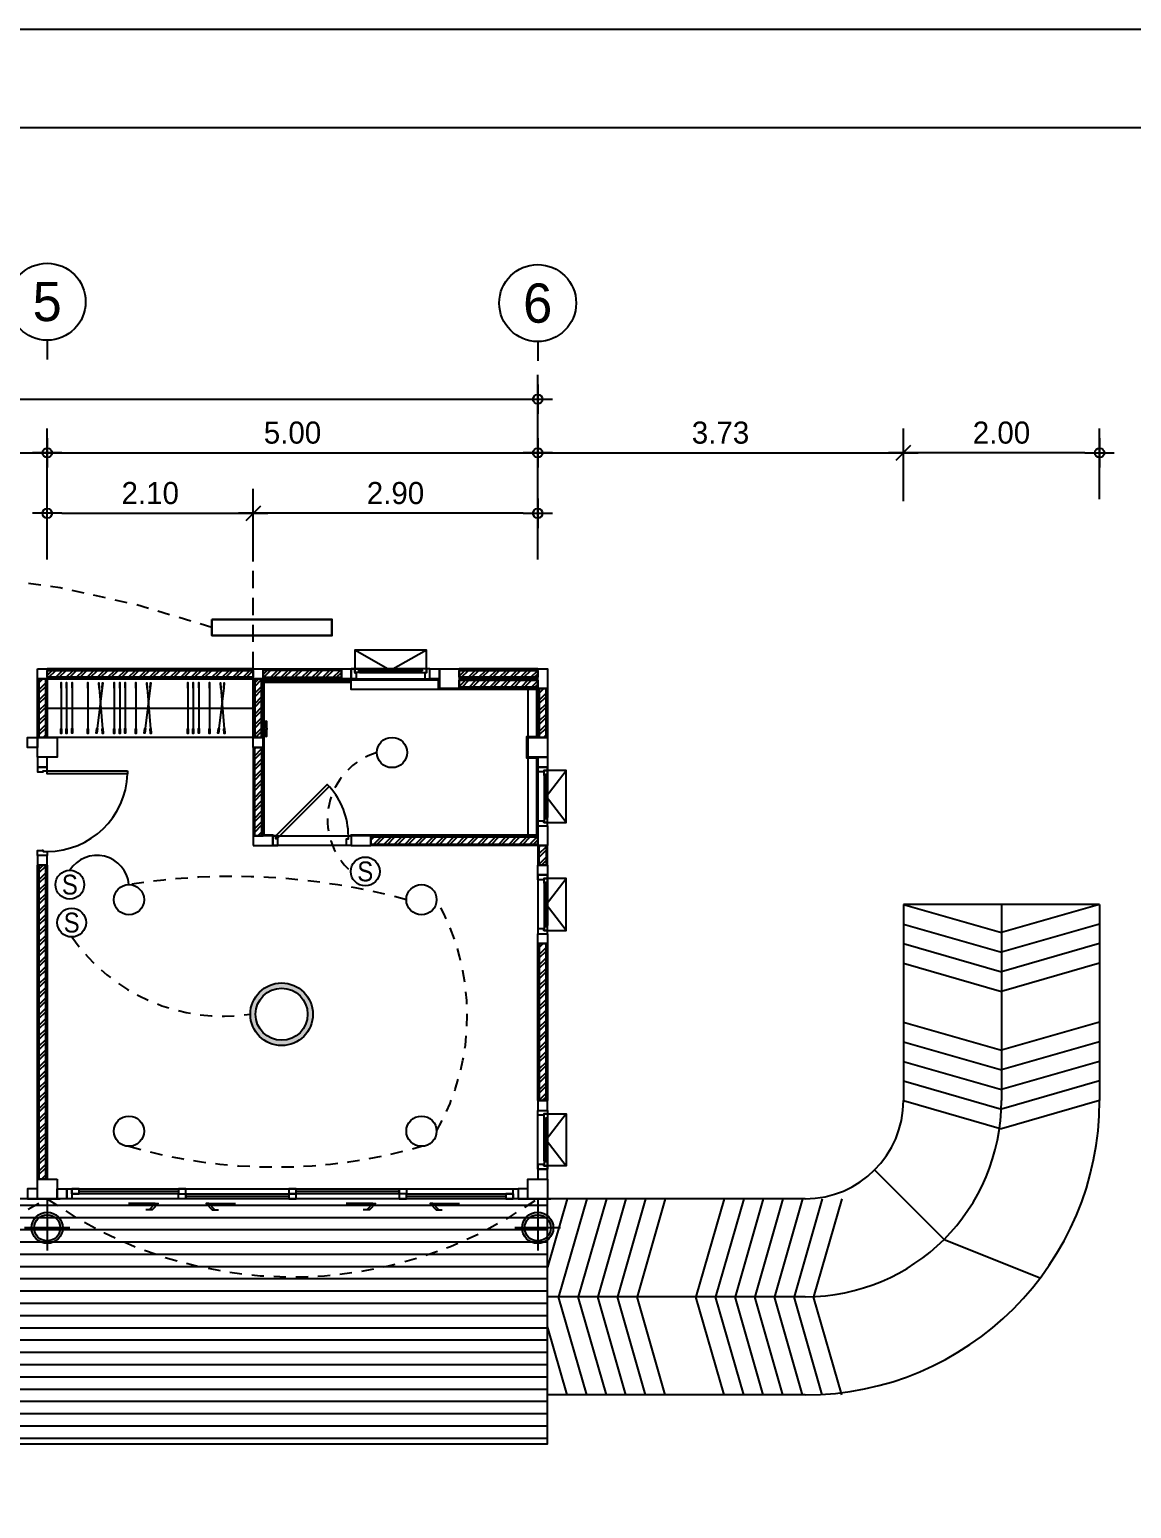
# Model space of a CAD drawing. Header units: inches. Extents: x -1366 to 1207, y -585 to 2554.
# Drawn here: x 682.05 to 693.28, y 2027.76 to 2042.84 of the extents above; entities that cross this region are included whole.
import ezdxf
from ezdxf.enums import TextEntityAlignment as Align

# ---------------------------------------------------------------- set-up
doc = ezdxf.new("R2010")
doc.units = ezdxf.units.IN
doc.header["$MEASUREMENT"] = 0
doc.header["$PDSIZE"] = 0.05
doc.linetypes.add('01-TOI$0$HIDDEN2', pattern=[0.1875, 0.125, -0.0625])
doc.linetypes.add('HIDDEN', pattern=[0.375, 0.25, -0.125])
doc.layers.get('0').update_dxf_attribs({"linetype": 'CONTINUOUS'})
doc.layers.get('DEFPOINTS').update_dxf_attribs({"linetype": 'CONTINUOUS'})
doc.layers.add('A-WALL', color=2, linetype='CONTINUOUS', lineweight=13)
doc.layers.add('Bodr A3', color=13, linetype='CONTINUOUS', plot=False)
for name, color, linetype in [('COLM', 3, 'CONTINUOUS'), ('Counter', 6, 'CONTINUOUS'), ('DIM', 7, 'CONTINUOUS'), ('DIMS-BUBL', 5, 'CONTINUOUS'), ('DOOR', 7, 'CONTINUOUS'), ('DOOR_SWNG', 1, 'CONTINUOUS'), ('Floor-2', 9, 'CONTINUOUS'), ('Floor-Hatch', 251, 'CONTINUOUS'), ('Floor-Wood', 37, 'CONTINUOUS'), ('GRID', 5, 'HIDDEN'), ('GRID-BUBL', 5, 'CONTINUOUS'), ('GRID-TEXT', 3, 'CONTINUOUS'), ('HEAD', 7, 'CONTINUOUS'), ('ID-LOOSE', 42, 'CONTINUOUS'), ('LAMP', 2, 'CONTINUOUS'), ('Ramp-2', 251, 'CONTINUOUS'), ('SANITARY', 9, 'CONTINUOUS'), ('Stair-1', 6, 'CONTINUOUS'), ('TEXT', 4, 'CONTINUOUS'), ('WALL', 7, 'CONTINUOUS'), ('Wall-Tile', 4, 'CONTINUOUS'), ('WALL_HATC', 251, 'CONTINUOUS'), ('WC-DET', 8, 'CONTINUOUS'), ('WC-OUT', 9, 'CONTINUOUS'), ('wind', 7, 'CONTINUOUS')]:
    doc.layers.add(name, color=color, linetype=linetype)
doc.styles.add('cordia', font='CordiaUPC.ttf')
doc.styles.get("Standard").update_dxf_attribs({"font": 'CordiaUPC.ttf'})
doc.styles.add('style10', font='THSarabun.ttf')
doc.styles.add('style5', font='THSarabun.ttf')
doc.dimstyles.new('C-C100', dxfattribs={"dimtxt": 0.225, "dimasz": 0.15, "dimexe": 0.25, "dimexo": 0, "dimgap": 0.09, "dimtad": 1, "dimtih": 1, "dimtoh": 1, "dimzin": 0, "dimdsep": 46, "dimtxsty": 'style10', "dimblk1": 'B-2', "dimblk2": 'B-2', "dimsah": 1, "dimcen": 0.09, "dimdle": 0.18, "dimclrd": 1, "dimclre": 7, "dimclrt": 4, "dimadec": 0, "dimazin": 0, "dimtfac": 1, "dimtix": 1, "dimtmove": 2, "dimatfit": 3, "dimldrblk": 'B-2', "dimfxl": 1, "dimtolj": 1, "dimtzin": 0, "dimarcsym": 0})
doc.dimstyles.new('C-CC100', dxfattribs={"dimtxt": 0.225, "dimasz": 0.15, "dimexe": 0.25, "dimexo": 0, "dimgap": 0.09, "dimtad": 1, "dimtih": 1, "dimtoh": 1, "dimzin": 0, "dimdsep": 46, "dimtxsty": 'style10', "dimblk1": 'B-2', "dimblk2": 'B-2', "dimsah": 1, "dimcen": 0.09, "dimdle": 0.18, "dimclrd": 1, "dimclre": 7, "dimclrt": 2, "dimadec": 0, "dimazin": 0, "dimtfac": 1, "dimtix": 1, "dimtmove": 2, "dimatfit": 3, "dimldrblk": 'B-2', "dimfxl": 1, "dimtolj": 1, "dimtzin": 0, "dimarcsym": 0})
doc.dimstyles.new('C-L100', dxfattribs={"dimtxt": 0.225, "dimasz": 0.15, "dimexe": 0.25, "dimexo": 0, "dimgap": 0.09, "dimtad": 1, "dimtih": 1, "dimtoh": 1, "dimzin": 0, "dimdsep": 46, "dimtxsty": 'style10', "dimblk1": 'B-2', "dimblk2": 'B-3', "dimsah": 1, "dimcen": 0.09, "dimdle": 0.18, "dimclrd": 1, "dimclre": 7, "dimclrt": 4, "dimadec": 0, "dimazin": 0, "dimtfac": 1, "dimtix": 1, "dimtmove": 2, "dimatfit": 3, "dimldrblk": 'B-2', "dimfxl": 1, "dimtolj": 1, "dimtzin": 0, "dimarcsym": 0})
pattern_1 = [(224.99694, (654.261776, 2045.19834), (0.05303018, -0.05303584), []), (224.99694, (654.22642, 2045.198344), (0.05303018, -0.05303584), [])]

# ---------------------------------------------------------------- blocks, each defined once
blk = doc.blocks.new('B-2')
at = {"layer": 'DIM'}
blk.add_line((-1, 0), (1, 0), dxfattribs=at)
at = {"layer": 'DIM', "color": 2}
blk.add_line((0, 1), (0, -1), dxfattribs=at)
blk.add_circle((0, 0), 0.325, dxfattribs=at)
blk = doc.blocks.new('*D592')
at = {"layer": 'DEFPOINTS', "color": 0, "transparency": 16777216}
for p in [(687.229, 2039.068), (668.229, 2038.486), (687.229, 2038.486)]:
    blk.add_point(p, dxfattribs=at)
at = {"layer": 'DIM', "color": 7, "lineweight": -2, "transparency": 16777216}
for p, q in [((668.229, 2038.486), (668.229, 2039.318)), ((687.229, 2038.486), (687.229, 2039.318))]:
    blk.add_line(p, q, dxfattribs=at)
at = {"layer": 'DIM', "color": 1, "lineweight": -2, "transparency": 16777216}
blk.add_line((668.379, 2039.068), (687.079, 2039.068), dxfattribs=at)
at = {"layer": 'DIM', "color": 1, "lineweight": -2, "transparency": 16777216, "xscale": 0.15, "yscale": 0.15, "zscale": 0.15, "rotation": 180}
blk.add_blockref('B-2', (668.229, 2039.068), dxfattribs=at)
at = {"layer": 'DIM', "color": 1, "lineweight": -2, "transparency": 16777216, "xscale": 0.15, "yscale": 0.15, "zscale": 0.15}
blk.add_blockref('B-2', (687.229, 2039.068), dxfattribs=at)
at = {"layer": 'DIM', "color": 2, "transparency": 16777216, "insert": (677.729, 2039.273), "char_height": 0.225, "attachment_point": 5, "style": 'style10'}
blk.add_mtext('\\A1;19.00', dxfattribs=at)
blk = doc.blocks.new('S-BBUP')
at = {"layer": 'GRID-BUBL'}
blk.add_line((0, 0.25), (0, 0), dxfattribs=at)
blk.add_circle((0, 0.75), 0.5, dxfattribs=at)
at = {"layer": 'GRID-TEXT'}
blk.add_attdef('X', text='', height=0.5, dxfattribs=at).set_placement((0, 0.75), align=Align.MIDDLE)
blk = doc.blocks.new('*D597')
at = {"layer": 'DEFPOINTS', "color": 0, "transparency": 16777216}
for p in [(687.229, 2038.521), (682.229, 2038.028), (687.229, 2038.028)]:
    blk.add_point(p, dxfattribs=at)
at = {"layer": 'DIM', "color": 7, "lineweight": -2, "transparency": 16777216}
for p, q in [((682.229, 2038.028), (682.229, 2038.771)), ((687.229, 2038.028), (687.229, 2038.771))]:
    blk.add_line(p, q, dxfattribs=at)
at = {"layer": 'DIM', "color": 1, "lineweight": -2, "transparency": 16777216}
blk.add_line((682.379, 2038.521), (687.079, 2038.521), dxfattribs=at)
at = {"layer": 'DIM', "color": 1, "lineweight": -2, "transparency": 16777216, "xscale": 0.15, "yscale": 0.15, "zscale": 0.15, "rotation": 180}
blk.add_blockref('B-2', (682.229, 2038.521), dxfattribs=at)
at = {"layer": 'DIM', "color": 1, "lineweight": -2, "transparency": 16777216, "xscale": 0.15, "yscale": 0.15, "zscale": 0.15}
blk.add_blockref('B-2', (687.229, 2038.521), dxfattribs=at)
at = {"layer": 'DIM', "color": 4, "transparency": 16777216, "insert": (684.729, 2038.726), "char_height": 0.225, "attachment_point": 5, "style": 'style10'}
blk.add_mtext('\\A1;5.00', dxfattribs=at)
blk = doc.blocks.new('B-3')
at = {"layer": 'DIM'}
blk.add_line((-1, 0), (1, 0), dxfattribs=at)
at = {"layer": 'DIM', "color": 7}
blk.add_line((-0.49, -0.49), (0.49, 0.49), dxfattribs=at)
blk = doc.blocks.new('*D600')
at = {"layer": 'DEFPOINTS', "color": 0, "transparency": 16777216}
for p in [(684.329, 2037.905), (682.229, 2037.433), (684.329, 2037.412)]:
    blk.add_point(p, dxfattribs=at)
at = {"layer": 'DIM', "color": 7, "lineweight": -2, "transparency": 16777216}
for p, q in [((682.229, 2037.433), (682.229, 2038.155)), ((684.329, 2037.412), (684.329, 2038.155))]:
    blk.add_line(p, q, dxfattribs=at)
at = {"layer": 'DIM', "color": 1, "lineweight": -2, "transparency": 16777216}
blk.add_line((682.379, 2037.905), (684.179, 2037.905), dxfattribs=at)
at = {"layer": 'DIM', "color": 1, "lineweight": -2, "transparency": 16777216, "xscale": 0.15, "yscale": 0.15, "zscale": 0.15, "rotation": 180}
blk.add_blockref('B-2', (682.229, 2037.905), dxfattribs=at)
at = {"layer": 'DIM', "color": 1, "lineweight": -2, "transparency": 16777216, "xscale": 0.15, "yscale": 0.15, "zscale": 0.15}
blk.add_blockref('B-3', (684.329, 2037.905), dxfattribs=at)
at = {"layer": 'DIM', "color": 4, "transparency": 16777216, "insert": (683.279, 2038.11), "char_height": 0.225, "attachment_point": 5, "style": 'style10'}
blk.add_mtext('\\A1;2.10', dxfattribs=at)
blk = doc.blocks.new('*D601')
at = {"layer": 'DEFPOINTS', "color": 0, "transparency": 16777216}
for p in [(684.329, 2037.905), (684.329, 2037.412), (687.229, 2037.433)]:
    blk.add_point(p, dxfattribs=at)
at = {"layer": 'DIM', "color": 7, "lineweight": -2, "transparency": 16777216}
for p, q in [((684.329, 2037.412), (684.329, 2038.155)), ((687.229, 2037.433), (687.229, 2038.155))]:
    blk.add_line(p, q, dxfattribs=at)
at = {"layer": 'DIM', "color": 1, "lineweight": -2, "transparency": 16777216}
blk.add_line((687.079, 2037.905), (684.479, 2037.905), dxfattribs=at)
at = {"layer": 'DIM', "color": 1, "lineweight": -2, "transparency": 16777216, "xscale": 0.15, "yscale": 0.15, "zscale": 0.15, "rotation": 180}
blk.add_blockref('B-3', (684.329, 2037.905), dxfattribs=at)
at = {"layer": 'DIM', "color": 1, "lineweight": -2, "transparency": 16777216, "xscale": 0.15, "yscale": 0.15, "zscale": 0.15}
blk.add_blockref('B-2', (687.229, 2037.905), dxfattribs=at)
at = {"layer": 'DIM', "color": 4, "transparency": 16777216, "insert": (685.779, 2038.11), "char_height": 0.225, "attachment_point": 5, "style": 'style10'}
blk.add_mtext('\\A1;2.90', dxfattribs=at)
blk = doc.blocks.new('*D605')
at = {"layer": 'DEFPOINTS', "color": 0, "transparency": 16777216}
for p in [(682.229, 2038.521), (677.229, 2038.048), (682.229, 2038.028)]:
    blk.add_point(p, dxfattribs=at)
at = {"layer": 'DIM', "color": 7, "lineweight": -2, "transparency": 16777216}
for p, q in [((677.229, 2038.048), (677.229, 2038.771)), ((682.229, 2038.028), (682.229, 2038.771))]:
    blk.add_line(p, q, dxfattribs=at)
at = {"layer": 'DIM', "color": 1, "lineweight": -2, "transparency": 16777216}
blk.add_line((677.379, 2038.521), (682.079, 2038.521), dxfattribs=at)
at = {"layer": 'DIM', "color": 1, "lineweight": -2, "transparency": 16777216, "xscale": 0.15, "yscale": 0.15, "zscale": 0.15, "rotation": 180}
blk.add_blockref('B-2', (677.229, 2038.521), dxfattribs=at)
at = {"layer": 'DIM', "color": 1, "lineweight": -2, "transparency": 16777216, "xscale": 0.15, "yscale": 0.15, "zscale": 0.15}
blk.add_blockref('B-2', (682.229, 2038.521), dxfattribs=at)
at = {"layer": 'DIM', "color": 4, "transparency": 16777216, "insert": (679.729, 2038.726), "char_height": 0.225, "attachment_point": 5, "style": 'style10'}
blk.add_mtext('\\A1;5.00', dxfattribs=at)
blk = doc.blocks.new('*D619')
at = {"layer": 'DEFPOINTS', "color": 0, "transparency": 16777216}
for p in [(690.956, 2038.521), (687.229, 2038.048), (690.956, 2038.028)]:
    blk.add_point(p, dxfattribs=at)
at = {"layer": 'DIM', "color": 7, "lineweight": -2, "transparency": 16777216}
for p, q in [((687.229, 2038.048), (687.229, 2038.771)), ((690.956, 2038.028), (690.956, 2038.771))]:
    blk.add_line(p, q, dxfattribs=at)
at = {"layer": 'DIM', "color": 1, "lineweight": -2, "transparency": 16777216}
blk.add_line((687.379, 2038.521), (690.806, 2038.521), dxfattribs=at)
at = {"layer": 'DIM', "color": 1, "lineweight": -2, "transparency": 16777216, "xscale": 0.15, "yscale": 0.15, "zscale": 0.15, "rotation": 180}
blk.add_blockref('B-2', (687.229, 2038.521), dxfattribs=at)
at = {"layer": 'DIM', "color": 1, "lineweight": -2, "transparency": 16777216, "xscale": 0.15, "yscale": 0.15, "zscale": 0.15}
blk.add_blockref('B-3', (690.956, 2038.521), dxfattribs=at)
at = {"layer": 'DIM', "color": 4, "transparency": 16777216, "insert": (689.092, 2038.726), "char_height": 0.225, "attachment_point": 5, "style": 'style10'}
blk.add_mtext('\\A1;3.73', dxfattribs=at)
blk = doc.blocks.new('*D620')
at = {"layer": 'DEFPOINTS', "color": 0, "transparency": 16777216}
for p in [(690.956, 2038.521), (690.956, 2038.028), (692.956, 2038.048)]:
    blk.add_point(p, dxfattribs=at)
at = {"layer": 'DIM', "color": 7, "lineweight": -2, "transparency": 16777216}
for p, q in [((690.956, 2038.028), (690.956, 2038.771)), ((692.956, 2038.048), (692.956, 2038.771))]:
    blk.add_line(p, q, dxfattribs=at)
at = {"layer": 'DIM', "color": 1, "lineweight": -2, "transparency": 16777216}
blk.add_line((692.806, 2038.521), (691.106, 2038.521), dxfattribs=at)
at = {"layer": 'DIM', "color": 1, "lineweight": -2, "transparency": 16777216, "xscale": 0.15, "yscale": 0.15, "zscale": 0.15, "rotation": 180}
blk.add_blockref('B-3', (690.956, 2038.521), dxfattribs=at)
at = {"layer": 'DIM', "color": 1, "lineweight": -2, "transparency": 16777216, "xscale": 0.15, "yscale": 0.15, "zscale": 0.15}
blk.add_blockref('B-2', (692.956, 2038.521), dxfattribs=at)
at = {"layer": 'DIM', "color": 4, "transparency": 16777216, "insert": (691.956, 2038.726), "char_height": 0.225, "attachment_point": 5, "style": 'style10'}
blk.add_mtext('\\A1;2.00', dxfattribs=at)
blk = doc.blocks.new('A$C117C6F3A')
at = {"layer": 'SANITARY'}
for points in [[(0.004, 0.036, 1), (0.004, 0.027), (0.069, 0.027, 1)], [(0.069, 0.036), (0.004, 0.036, 1)], [(0.069, 0.017), (0.069, 0.039, -0.181818), (0.091, 0.039), (0.091, 0.017)], [(0.091, 0.027), (0.156, 0.027, 1), (0.156, 0.036), (0.091, 0.036, 1)]]:
    blk.add_lwpolyline(points, format="xyb", dxfattribs=at)
blk.add_lwpolyline([(0.06, 0.014), (0.06, 0.015, -0.414214), (0.062, 0.017), (0.099, 0.017, -0.414214), (0.1, 0.015), (0.1, 0.014, 0.414214), (0.101, 0.014), (0.106, 0.014, -0.414214), (0.108, 0.012), (0.108, 0.011, 0.414214), (0.108, 0.011), (0.111, 0.011, -0.414214), (0.115, 0.007), (0.115, 0), (0.045, 0), (0.045, 0.007, -0.414214), (0.049, 0.011), (0.052, 0.011, 0.414214), (0.053, 0.011), (0.053, 0.012, -0.414214), (0.054, 0.014), (0.06, 0.014, 0.414214)], format="xyb", close=True, dxfattribs=at)
for points in [[(0.053, 0.011), (0.108, 0.011)], [(0.1, 0.014), (0.06, 0.014)]]:
    blk.add_lwpolyline(points, dxfattribs=at)
blk = doc.blocks.new('dr080sl3')
at = {"layer": 'DOOR'}
for points in [[(-0.37, 0.05), (0.153, 0.573), (0.174, 0.552), (-0.349, 0.029)], [(-0.4, 0.05), (-0.4, -0.05), (-0.35, -0.05), (-0.35, 0.02), (-0.37, 0.02), (-0.37, 0.05)], [(0.4, 0.05), (0.4, -0.05), (0.35, -0.05), (0.35, 0.02), (0.37, 0.02), (0.37, 0.05)]]:
    blk.add_lwpolyline(points, close=True, dxfattribs=at)
at = {"layer": 'DOOR_SWNG'}
blk.add_arc((-0.37, 0.05), 0.74, 0, 42.2737, dxfattribs=at)
blk = doc.blocks.new('DR090SL2')
at = {"layer": 'DOOR'}
for points in [[(-0.41, 0.87), (-0.38, 0.87), (-0.38, 0.05), (-0.41, 0.05)], [(-0.41, 0.05), (-0.45, 0.05), (-0.45, -0.05), (-0.4, -0.05), (-0.4, 0.01), (-0.41, 0.01)], [(0.4, 0), (0.4, 0.01), (0.41, 0.01), (0.41, 0.05), (0.45, 0.05), (0.45, -0.05), (0.4, -0.05), (0.4, 0.01)]]:
    blk.add_lwpolyline(points, close=True, dxfattribs=at)
at = {"layer": 'DOOR_SWNG'}
blk.add_arc((-0.41, 0.05), 0.82, 0, 87.9033, dxfattribs=at)
blk = doc.blocks.new('e1')
at = {"layer": 'LAMP'}
h = blk.add_hatch(color=3, dxfattribs=at)
h.paths.add_polyline_path([(98.2623, 91.0673, 1), (98.5623, 91.0673, 1)])
h.paths.add_polyline_path([(98.5373, 91.0673, -1), (98.2873, 91.0673, -1)], flags=16)
for radius in [0.15, 0.125]:
    blk.add_circle((98.4123, 91.0673), radius, dxfattribs=at)

msp = doc.modelspace()

# ---------------------------------------------------------------- hatches: boundary and pattern name
at = {"layer": 'Floor-Wood'}
h = msp.add_hatch(dxfattribs=at)
h.set_pattern_fill('LINE', color=256)
h.set_pattern_definition([(0, (681.77852, 2045.10316), (0, 0.125), [])])
h.paths.add_polyline_path([(676.3285, 2028.4182), (687.3285, 2028.4182), (687.3285, 2030.9182), (676.3285, 2030.9182)])
at = {"layer": 'WALL_HATC'}
h = msp.add_hatch(dxfattribs=at)
h.set_pattern_fill('ANSI32', color=256, scale=0.2, angle=179.99694, style=0)
h.set_pattern_definition([(224.99694, (650.161776, 2045.19834), (0.05303018, -0.05303584), []), (224.99694, (650.12642, 2045.198344), (0.05303018, -0.05303584), [])])
h.paths.add_polyline_path([(682.2285, 2036.3032), (684.3285, 2036.3032), (684.3285, 2036.2333), (682.2285, 2036.2332)])
h = msp.add_hatch(dxfattribs=at)
h.set_pattern_fill('ANSI32', color=256, scale=0.2, angle=179.99694, style=0)
h.set_pattern_definition(pattern_1)
h.paths.add_polyline_path([(684.4285, 2036.2333), (685.2285, 2036.2332), (685.2285, 2036.3032), (684.4285, 2036.3032)])
h = msp.add_hatch(dxfattribs=at)
h.set_pattern_fill('ANSI32', color=256, scale=0.2, angle=179.99694, style=0)
h.set_pattern_definition(pattern_1)
h.paths.add_polyline_path([(686.4285, 2036.3032), (687.2285, 2036.3032), (687.2285, 2036.2333), (686.4285, 2036.2332)])
h = msp.add_hatch(dxfattribs=at)
h.set_pattern_fill('ANSI32', color=256, scale=0.2, angle=179.99694, style=0)
h.set_pattern_definition([(224.99694, (649.161776, 2045.19834), (0.05303018, -0.05303584), []), (224.99694, (649.12642, 2045.198344), (0.05303018, -0.05303584), [])])
h.paths.add_polyline_path([(682.2135, 2035.6182), (682.2135, 2036.2182), (682.1435, 2036.2182), (682.1435, 2035.6182)])
h = msp.add_hatch(dxfattribs=at)
h.set_pattern_fill('ANSI32', color=256, scale=0.2, angle=179.99694, style=0)
h.set_pattern_definition(pattern_1)
h.paths.add_polyline_path([(684.4135, 2035.6182), (684.4135, 2036.2182), (684.3435, 2036.2182), (684.3435, 2035.6182)])
h = msp.add_hatch(dxfattribs=at)
h.set_pattern_fill('ANSI32', color=256, scale=0.2, angle=179.99694, style=0)
h.set_pattern_definition(pattern_1)
h.paths.add_polyline_path([(686.4285, 2036.2032), (687.2285, 2036.2032), (687.2285, 2036.1333), (686.4285, 2036.1332)])
h = msp.add_hatch(dxfattribs=at)
h.set_pattern_fill('ANSI32', color=256, scale=0.2, angle=179.99694, style=0)
h.set_pattern_definition(pattern_1)
h.paths.add_polyline_path([(687.3135, 2035.6182), (687.3135, 2036.1182), (687.2435, 2036.1182), (687.2435, 2035.6182)])
h = msp.add_hatch(dxfattribs=at)
h.set_pattern_fill('ANSI32', color=256, scale=0.2, angle=180.00306, style=0)
h.set_pattern_definition(pattern_1)
h.paths.add_polyline_path([(684.4135, 2035.5182), (684.4135, 2034.6181), (684.3435, 2034.6181), (684.3435, 2035.5182)])
h = msp.add_hatch(dxfattribs=at)
h.set_pattern_fill('ANSI32', color=256, scale=0.2, angle=179.99694, style=0)
h.set_pattern_definition([(224.99694, (654.261776, 2045.09834), (0.05303018, -0.05303584), []), (224.99694, (654.22642, 2045.098344), (0.05303018, -0.05303584), [])])
h.paths.add_polyline_path([(687.2285, 2034.6031), (685.5285, 2034.6031), (685.5285, 2034.5331), (687.2285, 2034.5331)])
h = msp.add_hatch(dxfattribs=at)
h.set_pattern_fill('ANSI32', color=256, scale=0.2, angle=180.00306, style=0)
h.set_pattern_definition([(224.99694, (676.08359, 2054.529246), (0.05303018, -0.05303584), []), (224.99694, (676.04823, 2054.52925), (0.05303018, -0.05303584), [])])
h.paths.add_polyline_path([(687.3135, 2034.5181), (687.3135, 2034.3181), (687.2435, 2034.3181), (687.2435, 2034.5181)])
h = msp.add_hatch(dxfattribs=at)
h.set_pattern_fill('ANSI32', color=256, scale=0.2, angle=179.99694, style=0)
h.set_pattern_definition([(224.99694, (670.98359, 2055.42913), (0.05303018, -0.05303584), []), (224.99694, (670.94823, 2055.42913), (0.05303018, -0.05303584), [])])
h.paths.add_polyline_path([(682.2135, 2031.1182), (682.2135, 2034.3183), (682.1435, 2034.3183), (682.1435, 2031.1182)])
h = msp.add_hatch(dxfattribs=at)
h.set_pattern_fill('ANSI32', color=256, scale=0.2, angle=179.99694, style=0)
h.set_pattern_definition([(224.99694, (676.08358, 2052.22913), (0.05303018, -0.05303584), []), (224.99694, (676.048225, 2052.22913), (0.05303018, -0.05303584), [])])
h.paths.add_polyline_path([(687.3135, 2031.9182), (687.3135, 2033.5181), (687.2435, 2033.5181), (687.2435, 2031.9182)])
at = {"layer": 'WC-OUT'}
h = msp.add_hatch(dxfattribs=at)
h.set_pattern_fill('ANSI31', color=251, scale=0.05, angle=179.99948)
h.set_pattern_definition([(44.9994824, (544.062722, 2095.06219), (-0.00441937746, 0.0044194573), [])])
h.paths.add_polyline_path([(684.4285, 2036.1833), (685.3285, 2036.1833), (685.3285, 2036.2083), (684.4285, 2036.2083)])

# ---------------------------------------------------------------- linework, layer by layer
at = {"lineweight": 30}
msp.add_lwpolyline([(683.9073, 2036.8239), (685.1313, 2036.8239), (685.1313, 2036.6579), (683.9073, 2036.6579)], close=True, dxfattribs=at)
at = {"color": 1, "lineweight": 25}
for centre in [(685.7436, 2035.4664), (683.062, 2033.966), (686.0439, 2033.966), (683.062, 2031.6064), (686.0439, 2031.6064)]:
    msp.add_circle(centre, 0.1542, dxfattribs=at)
at = {"color": 1}
for centre in [(685.4708, 2034.2542), (682.4596, 2034.1198), (682.478, 2033.733)]:
    msp.add_circle(centre, 0.147, dxfattribs=at)
at = {"layer": 'Bodr A3'}
msp.add_lwpolyline([(657.5103, 2013.1357), (699.5103, 2013.1357), (699.5103, 2042.8357), (657.5103, 2042.8357)], close=True, dxfattribs=at)
at = {"layer": 'COLM'}
for points in [[(682.3285, 2035.6182), (682.3285, 2035.4182), (682.1285, 2035.4182), (682.1285, 2035.6182)], [(687.3285, 2035.6182), (687.3285, 2035.4182), (687.1285, 2035.4182), (687.1285, 2035.6182)], [(682.3285, 2031.1182), (682.3285, 2030.9182), (682.1285, 2030.9182), (682.1285, 2031.1182)], [(687.3285, 2031.1182), (687.3285, 2030.9182), (687.1285, 2030.9182), (687.1285, 2031.1182)]]:
    msp.add_lwpolyline(points, close=True, dxfattribs=at)
at = {"layer": 'Counter'}
msp.add_lwpolyline([(686.2285, 2036.2083), (686.2285, 2036.1083), (685.3285, 2036.1083), (685.3285, 2036.2083)], close=True, dxfattribs=at)
at = {"layer": 'Floor-2'}
msp.add_lwpolyline([(676.3285, 2028.4182), (687.3285, 2028.4182), (687.3285, 2030.9182), (676.3285, 2030.9182)], close=True, dxfattribs=at)
at = {"layer": 'Floor-Hatch'}
msp.add_line((687.1285, 2036.1082), (687.1285, 2034.6281), dxfattribs=at)
msp.add_lwpolyline([(685.3285, 2034.5181), (684.5285, 2034.5181), (684.5285, 2034.6181), (685.3285, 2034.6181)], close=True, dxfattribs=at)
at = {"layer": 'GRID', "ltscale": 0.7}
msp.add_line((684.3285, 2036.3182), (684.3285, 2037.9049), dxfattribs=at)
at = {"layer": 'HEAD', "color": 5}
msp.add_lwpolyline([(658.5103, 2016.2083), (698.5103, 2016.2083), (698.5103, 2041.8357), (658.5103, 2041.8357)], close=True, dxfattribs=at)
at = {"layer": 'ID-LOOSE', "color": 222}
for p, q in [((682.3695, 2036.1274), (682.3695, 2035.7087)), ((682.4253, 2036.1274), (682.4253, 2035.7087)), ((682.482, 2036.1292), (682.482, 2035.7104)), ((682.6443, 2036.1274), (682.6443, 2035.7087)), ((682.9121, 2036.1274), (682.9121, 2035.7087)), ((682.968, 2036.1274), (682.968, 2035.7087)), ((683.0247, 2036.1292), (683.0247, 2035.7104)), ((683.1336, 2036.1274), (683.1336, 2035.7087)), ((683.6621, 2036.1274), (683.6621, 2035.7087)), ((683.718, 2036.1274), (683.718, 2035.7087)), ((683.7747, 2036.1292), (683.7747, 2035.7104)), ((683.8836, 2036.1274), (683.8836, 2035.7087)), ((682.7881, 2036.1259), (682.7373, 2035.7102)), ((682.7596, 2036.1267), (682.7931, 2035.7093)), ((683.2774, 2036.1259), (683.2266, 2035.7102)), ((683.2489, 2036.1267), (683.2824, 2035.7093)), ((684.0275, 2036.1259), (683.9766, 2035.7102)), ((683.9989, 2036.1267), (684.0324, 2035.7093)), ((682.2285, 2035.9182), (684.3285, 2035.9182))]:
    msp.add_line(p, q, dxfattribs=at)
at = {"layer": 'ID-LOOSE'}
msp.add_lwpolyline([(682.2285, 2036.2182), (684.3285, 2036.2182), (684.3285, 2035.6182), (682.2285, 2035.6182)], close=True, dxfattribs=at)
at = {"layer": 'ID-LOOSE', "color": 222}
for points in [[(682.373, 2036.1274), (682.373, 2036.1753), (682.3659, 2036.1753), (682.3659, 2036.1274)], [(682.4288, 2036.1274), (682.4288, 2036.1753), (682.4218, 2036.1753), (682.4218, 2036.1274)], [(682.4856, 2036.1292), (682.4856, 2036.1771), (682.4785, 2036.1771), (682.4785, 2036.1292)], [(682.6478, 2036.1274), (682.6478, 2036.1753), (682.6408, 2036.1753), (682.6408, 2036.1274)], [(682.7631, 2036.127), (682.7593, 2036.1748), (682.7523, 2036.1742), (682.7561, 2036.1264)], [(682.7916, 2036.1255), (682.7974, 2036.173), (682.7904, 2036.1739), (682.7846, 2036.1263)], [(682.9157, 2036.1274), (682.9157, 2036.1753), (682.9086, 2036.1753), (682.9086, 2036.1274)], [(682.9715, 2036.1274), (682.9715, 2036.1753), (682.9644, 2036.1753), (682.9644, 2036.1274)], [(683.0282, 2036.1292), (683.0282, 2036.1771), (683.0212, 2036.1771), (683.0212, 2036.1292)], [(683.1371, 2036.1274), (683.1371, 2036.1753), (683.1301, 2036.1753), (683.1301, 2036.1274)], [(683.2524, 2036.127), (683.2486, 2036.1748), (683.2416, 2036.1742), (683.2454, 2036.1264)], [(683.2809, 2036.1255), (683.2868, 2036.173), (683.2798, 2036.1739), (683.2739, 2036.1263)], [(683.6657, 2036.1274), (683.6657, 2036.1753), (683.6586, 2036.1753), (683.6586, 2036.1274)], [(683.7215, 2036.1274), (683.7215, 2036.1753), (683.7144, 2036.1753), (683.7144, 2036.1274)], [(683.7783, 2036.1292), (683.7783, 2036.1771), (683.7712, 2036.1771), (683.7712, 2036.1292)], [(683.8872, 2036.1274), (683.8872, 2036.1753), (683.8801, 2036.1753), (683.8801, 2036.1274)], [(684.0025, 2036.127), (683.9986, 2036.1748), (683.9916, 2036.1742), (683.9954, 2036.1264)], [(684.031, 2036.1255), (684.0368, 2036.173), (684.0298, 2036.1739), (684.024, 2036.1263)], [(682.373, 2035.7087), (682.373, 2035.6607), (682.3659, 2035.6607), (682.3659, 2035.7087)], [(682.4288, 2035.7087), (682.4288, 2035.6607), (682.4218, 2035.6607), (682.4218, 2035.7087)], [(682.4856, 2035.7104), (682.4856, 2035.6625), (682.4785, 2035.6625), (682.4785, 2035.7104)], [(682.6478, 2035.7087), (682.6478, 2035.6607), (682.6408, 2035.6607), (682.6408, 2035.7087)], [(682.7408, 2035.7098), (682.735, 2035.6622), (682.728, 2035.6631), (682.7338, 2035.7107)], [(682.7966, 2035.7096), (682.8004, 2035.6618), (682.7934, 2035.6613), (682.7896, 2035.709)], [(682.9157, 2035.7087), (682.9157, 2035.6607), (682.9086, 2035.6607), (682.9086, 2035.7087)], [(682.9715, 2035.7087), (682.9715, 2035.6607), (682.9644, 2035.6607), (682.9644, 2035.7087)], [(683.0282, 2035.7104), (683.0282, 2035.6625), (683.0212, 2035.6625), (683.0212, 2035.7104)], [(683.1371, 2035.7087), (683.1371, 2035.6607), (683.1301, 2035.6607), (683.1301, 2035.7087)], [(683.2301, 2035.7098), (683.2243, 2035.6622), (683.2173, 2035.6631), (683.2231, 2035.7107)], [(683.2859, 2035.7096), (683.2898, 2035.6618), (683.2828, 2035.6613), (683.2789, 2035.709)], [(683.6657, 2035.7087), (683.6657, 2035.6607), (683.6586, 2035.6607), (683.6586, 2035.7087)], [(683.7215, 2035.7087), (683.7215, 2035.6607), (683.7144, 2035.6607), (683.7144, 2035.7087)], [(683.7783, 2035.7104), (683.7783, 2035.6625), (683.7712, 2035.6625), (683.7712, 2035.7104)], [(683.8872, 2035.7087), (683.8872, 2035.6607), (683.8801, 2035.6607), (683.8801, 2035.7087)], [(683.9801, 2035.7098), (683.9743, 2035.6622), (683.9673, 2035.6631), (683.9731, 2035.7107)], [(684.036, 2035.7096), (684.0398, 2035.6618), (684.0328, 2035.6613), (684.0289, 2035.709)]]:
    msp.add_lwpolyline(points, close=True, dxfattribs=at)
at = {"layer": 'LAMP', "color": 1}
for p, q in [((682.0962, 2030.9182), (682.3608, 2030.9182)), ((682.2285, 2030.9182), (682.2285, 2030.389)), ((687.0962, 2030.9182), (687.3608, 2030.9182)), ((687.2285, 2030.9182), (687.2285, 2030.389)), ((682.4601, 2030.6205), (681.997, 2030.6205)), ((687.4601, 2030.6205), (686.997, 2030.6205))]:
    msp.add_line(p, q, dxfattribs=at)
at = {"layer": 'Ramp-2'}
for p, q in [((690.9563, 2033.9182), (691.9563, 2033.631)), ((691.9563, 2033.9182), (691.9563, 2031.9182)), ((692.9563, 2033.9182), (691.9563, 2033.631)), ((690.9563, 2033.7182), (691.9563, 2033.431)), ((692.9563, 2033.7182), (691.9563, 2033.431)), ((690.9563, 2033.5182), (691.9563, 2033.231)), ((692.9563, 2033.5182), (691.9563, 2033.231)), ((690.9563, 2033.3182), (691.9563, 2033.031)), ((692.9563, 2033.3182), (691.9563, 2033.031)), ((690.9563, 2032.7182), (691.9563, 2032.431)), ((692.9563, 2032.7182), (691.9563, 2032.431)), ((690.9563, 2032.5182), (691.9563, 2032.231)), ((692.9563, 2032.5182), (691.9563, 2032.231)), ((690.9563, 2032.3182), (691.9563, 2032.031)), ((692.9563, 2032.3182), (691.9563, 2032.031)), ((690.9563, 2032.1182), (691.9563, 2031.831)), ((692.9563, 2032.1182), (691.9563, 2031.831)), ((690.9563, 2031.9182), (691.9563, 2031.631)), ((692.9563, 2031.9182), (691.9563, 2031.631)), ((691.3705, 2030.504), (690.6634, 2031.2111)), ((687.5285, 2030.9182), (687.3285, 2030.2219)), ((687.7285, 2030.9182), (687.4413, 2029.9182)), ((687.9285, 2030.9182), (687.6413, 2029.9182)), ((688.1285, 2030.9182), (687.8413, 2029.9182)), ((688.3285, 2030.9182), (688.0413, 2029.9182)), ((688.5285, 2030.9182), (688.2413, 2029.9182)), ((689.1285, 2030.9182), (688.8413, 2029.9182)), ((689.3285, 2030.9182), (689.0413, 2029.9182)), ((689.5285, 2030.9182), (689.2413, 2029.9182)), ((689.7285, 2030.9182), (689.4413, 2029.9182)), ((689.9285, 2030.9182), (689.6413, 2029.9182)), ((690.1285, 2030.9182), (689.8413, 2029.9182)), ((690.3285, 2030.9182), (690.0413, 2029.9182)), ((691.3705, 2030.504), (692.3516, 2030.1121)), ((689.9563, 2029.9182), (687.3285, 2029.9182)), ((687.7285, 2028.9182), (687.4413, 2029.9182)), ((687.9285, 2028.9182), (687.6413, 2029.9182)), ((688.1285, 2028.9182), (687.8413, 2029.9182)), ((688.3285, 2028.9182), (688.0413, 2029.9182)), ((688.5285, 2028.9182), (688.2413, 2029.9182)), ((689.1285, 2028.9182), (688.8413, 2029.9182)), ((689.3285, 2028.9182), (689.0413, 2029.9182)), ((689.5285, 2028.9182), (689.2413, 2029.9182)), ((689.7285, 2028.9182), (689.4413, 2029.9182)), ((689.9285, 2028.9182), (689.6413, 2029.9182)), ((690.1285, 2028.9182), (689.8413, 2029.9182)), ((690.3285, 2028.9182), (690.0413, 2029.9182)), ((687.5285, 2028.9182), (687.3285, 2029.6146))]:
    msp.add_line(p, q, dxfattribs=at)
msp.add_arc((689.9563, 2031.9182), 2, 270, 0, dxfattribs=at)
at = {"layer": 'Stair-1'}
for p, q in [((692.9563, 2033.9182), (690.9563, 2033.9182)), ((690.9563, 2033.9182), (690.9563, 2031.9182)), ((692.9563, 2033.9182), (692.9563, 2031.9182)), ((689.9563, 2030.9182), (687.3285, 2030.9182)), ((689.9563, 2028.9182), (687.3285, 2028.9182))]:
    msp.add_line(p, q, dxfattribs=at)
for radius in [1, 3]:
    msp.add_arc((689.9563, 2031.9182), radius, 270, 0, dxfattribs=at)
at = {"layer": 'WALL'}
for points in [[(682.1285, 2036.3182), (682.2285, 2036.3182), (682.2285, 2036.2182), (682.1285, 2036.2182)], [(682.2285, 2036.2182), (684.3285, 2036.2182), (684.3285, 2036.3182), (682.2285, 2036.3182)], [(684.3285, 2036.3182), (684.4285, 2036.3182), (684.4285, 2036.2182), (684.3285, 2036.2182)], [(684.4285, 2036.3182), (685.2285, 2036.3182), (685.2285, 2036.2182), (684.4285, 2036.2182)], [(685.2285, 2036.3182), (685.3285, 2036.3182), (685.3285, 2036.2182), (685.2285, 2036.2182)], [(686.1285, 2036.3182), (686.2285, 2036.3182), (686.2285, 2036.2182), (686.1285, 2036.2182)], [(686.4285, 2036.1182), (686.2285, 2036.1182), (686.2285, 2036.3182), (686.4285, 2036.3182)], [(686.4285, 2036.2182), (687.2285, 2036.2182), (687.2285, 2036.3182), (686.4285, 2036.3182)], [(687.2285, 2036.3182), (687.3285, 2036.3182), (687.3285, 2036.1182), (687.2285, 2036.1182)], [(682.2285, 2036.2182), (682.2285, 2035.6182), (682.1285, 2035.6182), (682.1285, 2036.2182)], [(684.4285, 2036.2182), (684.4285, 2035.6182), (684.3285, 2035.6182), (684.3285, 2036.2182)], [(686.4285, 2036.1182), (687.2285, 2036.1182), (687.2285, 2036.2182), (686.4285, 2036.2182)], [(687.3285, 2036.1182), (687.3285, 2035.6182), (687.2285, 2035.6182), (687.2285, 2036.1182)], [(682.1285, 2035.6182), (682.1285, 2035.5182), (682.0285, 2035.5182), (682.0285, 2035.6182)], [(684.3285, 2035.6182), (684.4285, 2035.6182), (684.4285, 2035.5182), (684.3285, 2035.5182)], [(682.1285, 2035.3183), (682.2285, 2035.3183), (682.2285, 2035.4183), (682.1285, 2035.4183)], [(684.4285, 2034.6181), (684.4285, 2035.5182), (684.3285, 2035.5182), (684.3285, 2034.6181)], [(687.3285, 2035.4182), (687.3285, 2035.3182), (687.2285, 2035.3182), (687.2285, 2035.4182)], [(687.2285, 2034.7182), (687.3285, 2034.7182), (687.3285, 2034.5181), (687.2285, 2034.5181)], [(684.3285, 2034.5181), (684.5285, 2034.5181), (684.5285, 2034.6181), (684.3285, 2034.6181)], [(685.3285, 2034.5181), (685.5285, 2034.5181), (685.5285, 2034.6181), (685.3285, 2034.6181)], [(685.5285, 2034.6181), (687.2285, 2034.6181), (687.2285, 2034.5181), (685.5285, 2034.5181)], [(687.3285, 2034.3181), (687.3285, 2034.5181), (687.2285, 2034.5181), (687.2285, 2034.3181)], [(682.1285, 2034.3183), (682.2285, 2034.3183), (682.2285, 2034.4183), (682.1285, 2034.4183)], [(682.2285, 2034.3183), (682.2285, 2031.1182), (682.1285, 2031.1182), (682.1285, 2034.3183)], [(687.3285, 2034.3181), (687.3285, 2034.2181), (687.2285, 2034.2181), (687.2285, 2034.3181)], [(687.3285, 2033.5181), (687.2285, 2033.5181), (687.2285, 2033.6181), (687.3285, 2033.6181)], [(687.3285, 2033.5181), (687.3285, 2031.9182), (687.2285, 2031.9182), (687.2285, 2033.5181)], [(687.3285, 2031.9182), (687.2285, 2031.9183), (687.2285, 2031.8183), (687.3285, 2031.8182)], [(687.3285, 2031.1182), (687.3285, 2031.2182), (687.2285, 2031.2182), (687.2285, 2031.1182)], [(682.1285, 2030.9182), (682.1285, 2031.0182), (682.0285, 2031.0182), (682.0285, 2030.9182)], [(682.3285, 2030.9182), (682.3285, 2031.0182), (682.4285, 2031.0182), (682.4285, 2030.9182)], [(687.1285, 2030.9183), (687.1285, 2031.0183), (687.0285, 2031.0183), (687.0285, 2030.9183)]]:
    msp.add_lwpolyline(points, close=True, dxfattribs=at)
at = {"layer": 'WALL', "color": 0, "linetype": '01-TOI$0$HIDDEN2'}
for centre, radius, start, end in [((680.4905, 2026.7906), 10.5206, 71.04817, 139.41893), ((685.7974, 2034.7857), 0.7119, 106.99319, 228.29501), ((684.1163, 2027.451), 6.752, 74.77321, 98.98301), ((684.1283, 2032.7862), 2.3824, 330.31717, 29.68283), ((684.0244, 2034.6624), 1.8842, 214.84045, 278.39219), ((684.553, 2036.6172), 5.3759, 253.8987, 286.1013), ((679.2674, 2035.9571), 5.8446, 236.50555, 300.44118), ((684.7285, 2034.4356), 4.3153, 234.59602, 305.40399)]:
    msp.add_arc(centre, radius, start, end, dxfattribs=at)
at = {"layer": 'WALL', "color": 0}
msp.add_arc((682.7356, 2034.09), 0.3278, 5.27377, 147.37302, dxfattribs=at)
at = {"layer": 'Wall-Tile'}
msp.add_lwpolyline([(684.5285, 2034.6181), (684.4285, 2034.6181), (684.4285, 2036.2182), (686.2285, 2036.2182), (686.2285, 2036.1183), (687.2285, 2036.1182), (687.2285, 2035.6182), (687.1285, 2035.6182), (687.1285, 2035.4182), (687.2285, 2035.4182), (687.2285, 2034.6181), (685.3285, 2034.6181), (685.3285, 2034.6281), (687.2185, 2034.6281), (687.2185, 2035.4082), (687.1185, 2035.4082), (687.1185, 2035.6282), (687.2185, 2035.6282), (687.2185, 2036.1082), (686.2185, 2036.1083), (686.2185, 2036.2082), (684.4385, 2036.2082), (684.4385, 2034.6281), (684.5285, 2034.6281), (684.5285, 2034.6181)], dxfattribs=at)
at = {"layer": 'WALL_HATC'}
for points in [[(682.2285, 2036.3032), (684.3285, 2036.3032), (684.3285, 2036.2333), (682.2285, 2036.2332)], [(684.4285, 2036.2333), (685.2285, 2036.2332), (685.2285, 2036.3032), (684.4285, 2036.3032)], [(686.4285, 2036.3032), (687.2285, 2036.3032), (687.2285, 2036.2333), (686.4285, 2036.2332)], [(686.4285, 2036.2032), (687.2285, 2036.2032), (687.2285, 2036.1333), (686.4285, 2036.1332)]]:
    msp.add_lwpolyline(points, close=True, dxfattribs=at)
for points in [[(682.2135, 2035.6182), (682.2135, 2036.2182), (682.1435, 2036.2182), (682.1435, 2035.6182), (682.2135, 2035.6182)], [(684.4135, 2035.6182), (684.4135, 2036.2182), (684.3435, 2036.2182), (684.3435, 2035.6182), (684.4135, 2035.6182)], [(687.3135, 2035.6182), (687.3135, 2036.1182), (687.2435, 2036.1182), (687.2435, 2035.6182), (687.3135, 2035.6182)], [(684.4135, 2035.5182), (684.4135, 2034.6181), (684.3435, 2034.6181), (684.3435, 2035.5182), (684.4135, 2035.5182)], [(687.2285, 2034.6031), (685.5285, 2034.6031), (685.5285, 2034.5331), (687.2285, 2034.5331), (687.2285, 2034.6031)], [(687.3135, 2034.5181), (687.3135, 2034.3181), (687.2435, 2034.3181), (687.2435, 2034.5181), (687.3135, 2034.5181)], [(682.2135, 2031.1182), (682.2135, 2034.3183), (682.1435, 2034.3183), (682.1435, 2031.1182), (682.2135, 2031.1182)], [(687.3135, 2031.9182), (687.3135, 2033.5181), (687.2435, 2033.5181), (687.2435, 2031.9182), (687.3135, 2031.9182)]]:
    msp.add_lwpolyline(points, dxfattribs=at)
at = {"layer": 'WC-OUT'}
msp.add_lwpolyline([(684.4285, 2036.1833), (685.3285, 2036.1833), (685.3285, 2036.2083), (684.4285, 2036.2083)], close=True, dxfattribs=at)
at = {"layer": 'wind', "color": 8, "linetype": 'Continuous'}
for p, q in [((685.4135, 2036.3182), (686.0435, 2036.3182)), ((685.4135, 2036.2832), (686.0435, 2036.2832)), ((687.2935, 2035.2332), (687.2935, 2034.8032)), ((687.3285, 2035.2332), (687.3285, 2034.8032)), ((687.2935, 2034.1331), (687.2935, 2033.7031)), ((687.3285, 2034.1331), (687.3285, 2033.7031)), ((687.2935, 2031.3032), (687.2935, 2031.7332)), ((687.3285, 2031.3032), (687.3285, 2031.7332))]:
    msp.add_line(p, q, dxfattribs=at)
at = {"layer": 'wind'}
for p, q in [((683.566, 2030.9933), (682.5535, 2030.9932)), ((683.641, 2030.9433), (684.691, 2030.9433)), ((685.816, 2030.9933), (684.766, 2030.9933)), ((685.891, 2030.9433), (686.9035, 2030.9433))]:
    msp.add_line(p, q, dxfattribs=at)
at = {"layer": 'wind', "color": 8}
for p, q in [((683.3305, 2030.8682), (683.0577, 2030.8682)), ((683.8766, 2030.8682), (684.1494, 2030.8682)), ((685.5475, 2030.8682), (685.2747, 2030.8682)), ((686.1596, 2030.8682), (686.4324, 2030.8682))]:
    msp.add_line(p, q, dxfattribs=at)
at = {"layer": 'wind', "color": 8, "linetype": 'Continuous'}
for points in [[(686.0935, 2036.3182), (686.0935, 2036.5084), (685.3635, 2036.5083), (685.3635, 2036.3182)], [(687.3285, 2034.7532), (687.5186, 2034.7532), (687.5186, 2035.2832), (687.3285, 2035.2832)], [(687.3285, 2033.6531), (687.5186, 2033.6531), (687.5186, 2034.1831), (687.3285, 2034.1831)], [(687.3285, 2031.7832), (687.5186, 2031.7832), (687.5186, 2031.2532), (687.3285, 2031.2532)]]:
    msp.add_lwpolyline(points, dxfattribs=at)
at = {"layer": 'wind', "color": 251, "linetype": 'Continuous'}
for points in [[(686.0935, 2036.5084), (685.7285, 2036.3037), (685.3635, 2036.5083)], [(687.5186, 2034.7532), (687.314, 2035.0182), (687.5186, 2035.2832)], [(687.5186, 2033.6531), (687.314, 2033.9181), (687.5186, 2034.1831)], [(687.5186, 2031.7832), (687.314, 2031.5182), (687.5186, 2031.2532)]]:
    msp.add_lwpolyline(points, dxfattribs=at)
at = {"layer": 'wind'}
for points in [[(685.3285, 2036.3182), (685.3635, 2036.3182), (685.3635, 2036.2802), (685.3785, 2036.2802), (685.3785, 2036.2182), (685.3285, 2036.2182)], [(685.3635, 2036.3182), (685.4135, 2036.3182), (685.4135, 2036.2832), (685.3635, 2036.2832)], [(686.0935, 2036.3182), (686.0435, 2036.3182), (686.0435, 2036.2832), (686.0935, 2036.2832)], [(686.1285, 2036.3182), (686.0935, 2036.3182), (686.0935, 2036.2802), (686.0785, 2036.2802), (686.0785, 2036.2182), (686.1285, 2036.2182)], [(687.3285, 2035.3182), (687.3285, 2035.2832), (687.2905, 2035.2832), (687.2905, 2035.2682), (687.2285, 2035.2682), (687.2285, 2035.3182)], [(687.3285, 2035.2832), (687.3285, 2035.2332), (687.2935, 2035.2332), (687.2935, 2035.2832)], [(687.3285, 2034.7532), (687.3285, 2034.8032), (687.2935, 2034.8032), (687.2935, 2034.7532)], [(687.3285, 2034.7182), (687.3285, 2034.7532), (687.2905, 2034.7532), (687.2905, 2034.7682), (687.2285, 2034.7682), (687.2285, 2034.7182)], [(687.3285, 2034.2181), (687.3285, 2034.1831), (687.2905, 2034.1831), (687.2905, 2034.1681), (687.2285, 2034.1681), (687.2285, 2034.2181)], [(687.3285, 2034.1831), (687.3285, 2034.1331), (687.2935, 2034.1331), (687.2935, 2034.1831)], [(687.3285, 2033.6181), (687.3285, 2033.6531), (687.2905, 2033.6531), (687.2905, 2033.6681), (687.2285, 2033.6681), (687.2285, 2033.6181)], [(687.3285, 2033.6531), (687.3285, 2033.7031), (687.2935, 2033.7031), (687.2935, 2033.6531)], [(687.3285, 2031.8182), (687.3285, 2031.7832), (687.2905, 2031.7832), (687.2905, 2031.7682), (687.2285, 2031.7682), (687.2285, 2031.8182)], [(687.3285, 2031.7832), (687.3285, 2031.7332), (687.2935, 2031.7332), (687.2935, 2031.7832)], [(687.3285, 2031.2532), (687.3285, 2031.3032), (687.2935, 2031.3032), (687.2935, 2031.2532)], [(687.3285, 2031.2182), (687.3285, 2031.2532), (687.2905, 2031.2532), (687.2905, 2031.2682), (687.2285, 2031.2682), (687.2285, 2031.2182)], [(682.4785, 2030.9183), (682.4285, 2030.9183), (682.4285, 2031.0183), (682.4785, 2031.0183)], [(682.4785, 2030.9682), (682.5535, 2030.9682), (682.5535, 2031.0182), (682.4785, 2031.0182)], [(683.566, 2030.9683), (683.641, 2030.9683), (683.641, 2031.0183), (683.566, 2031.0183)], [(684.691, 2030.9683), (684.766, 2030.9683), (684.766, 2031.0183), (684.691, 2031.0183)], [(685.891, 2030.9683), (685.816, 2030.9683), (685.816, 2031.0183), (685.891, 2031.0183)], [(687.0285, 2030.9183), (686.9785, 2030.9183), (686.9785, 2031.0183), (687.0285, 2031.0183)], [(683.566, 2030.9683), (683.641, 2030.9683), (683.641, 2030.9183), (683.566, 2030.9183)], [(684.766, 2030.9683), (684.691, 2030.9683), (684.691, 2030.9183), (684.766, 2030.9183)], [(685.891, 2030.9683), (685.816, 2030.9683), (685.816, 2030.9183), (685.891, 2030.9183)], [(686.9785, 2030.9683), (686.9035, 2030.9683), (686.9035, 2030.9183), (686.9785, 2030.9183)]]:
    msp.add_lwpolyline(points, close=True, dxfattribs=at)
at = {"layer": 'wind', "color": 8, "linetype": 'Continuous'}
for points in [[(685.3285, 2036.2182), (686.1285, 2036.2182), (686.1285, 2036.3182), (685.3285, 2036.3182)], [(687.2285, 2035.3182), (687.2285, 2034.7182), (687.3285, 2034.7182), (687.3285, 2035.3182)], [(687.2285, 2034.2181), (687.2285, 2033.6181), (687.3285, 2033.6181), (687.3285, 2034.2181)], [(687.2285, 2031.2182), (687.2285, 2031.8182), (687.3285, 2031.8182), (687.3285, 2031.2182)]]:
    msp.add_lwpolyline(points, close=True, dxfattribs=at)
at = {"layer": 'wind', "color": 6}
for points in [[(686.0535, 2036.2977), (686.0535, 2036.3037), (685.4035, 2036.3037), (685.4035, 2036.2977)], [(687.308, 2034.7932), (687.314, 2034.7932), (687.314, 2035.2432), (687.308, 2035.2432)], [(687.308, 2033.6931), (687.314, 2033.6931), (687.314, 2034.1431), (687.308, 2034.1431)], [(687.308, 2031.7432), (687.314, 2031.7432), (687.314, 2031.2932), (687.308, 2031.2932)]]:
    msp.add_lwpolyline(points, close=True, dxfattribs=at)
at = {"layer": 'wind', "color": 8}
for points in [[(687.0285, 2030.9183), (682.4285, 2030.9183), (682.4285, 2031.0183), (687.0285, 2031.0183)], [(682.4785, 2031.0182), (683.566, 2031.0183), (683.566, 2030.9683), (682.4785, 2030.9682)], [(685.816, 2030.9683), (684.766, 2030.9683), (684.766, 2031.0183), (685.816, 2031.0183)], [(683.641, 2030.9683), (684.691, 2030.9683), (684.691, 2030.9183), (683.641, 2030.9183)], [(686.9785, 2030.9183), (685.891, 2030.9183), (685.891, 2030.9683), (686.9785, 2030.9683)]]:
    msp.add_lwpolyline(points, close=True, dxfattribs=at)
for points in [[(683.2686, 2030.8064), (683.3305, 2030.8682), (683.3588, 2030.8682), (683.2969, 2030.8064), (683.2686, 2030.8064), (683.2338, 2030.8064)], [(683.9384, 2030.8064), (683.8766, 2030.8682), (683.8483, 2030.8682), (683.9102, 2030.8064), (683.9384, 2030.8064), (683.9733, 2030.8064)], [(685.4856, 2030.8064), (685.5475, 2030.8682), (685.5758, 2030.8682), (685.5139, 2030.8064), (685.4856, 2030.8064), (685.4508, 2030.8064)], [(686.2214, 2030.8064), (686.1596, 2030.8682), (686.1313, 2030.8682), (686.1931, 2030.8064), (686.2214, 2030.8064), (686.2563, 2030.8064)]]:
    msp.add_lwpolyline(points, dxfattribs=at)

# ---------------------------------------------------------------- block references
msp.add_blockref('dr080sl3', (684.9285, 2034.5681))
at = {"layer": 'A-WALL', "rotation": 90}
for p, xscale, yscale, zscale in [((878.0784, 1823.7347), 2.1243667500019, 2.1243667500019, 2.1243667500019), ((778.9587, 1926.0887), 1.06218337500095, 1.06218337500095, 1.06218337500095), ((783.9587, 1926.0887), 1.06218337500095, 1.06218337500095, 1.06218337500095)]:
    msp.add_blockref('e1', p, dxfattribs=dict(at, xscale=xscale, yscale=yscale, zscale=zscale))
at = {"layer": 'DIM', "rotation": 270}
msp.add_blockref('DR090SL2', (682.1785, 2034.8683), dxfattribs=at)
at = {"layer": 'DIMS-BUBL'}
ref = msp.add_blockref('S-BBUP', (682.2285, 2039.4733), dxfattribs=dict(at, xscale=0.7840000000000128, yscale=0.7840000000000128, zscale=0.7840000000000128))
ref.add_attrib('X', '5', dxfattribs={"layer": 'GRID-TEXT', "color": 2, "height": 0.4, "style": 'style5'}).set_placement((682.2285, 2040.0613), align=Align.MIDDLE)
ref = msp.add_blockref('S-BBUP', (687.2285, 2039.4598), dxfattribs=dict(at, xscale=0.7840000000000128, yscale=0.7840000000000128, zscale=0.7840000000000128))
ref.add_attrib('X', '6', dxfattribs={"layer": 'GRID-TEXT', "color": 2, "height": 0.4, "style": 'style5'}).set_placement((687.2285, 2040.0478), align=Align.MIDDLE)
at = {"layer": 'WC-DET', "xscale": -1, "rotation": 270}
msp.add_blockref('A$C117C6F3A', (684.4285, 2035.6278), dxfattribs=at)

# ---------------------------------------------------------------- texts
at = {"layer": 'TEXT', "style": 'cordia', "width": 0.9}
for p in [(685.4708, 2034.2542), (682.4596, 2034.1198), (682.478, 2033.733)]:
    msp.add_text('S', height=0.2025, dxfattribs=at).set_placement(p, align=Align.MIDDLE_CENTER)

# ---------------------------------------------------------------- dimensions: what is measured, and where the dimension line sits
at = {"layer": 'DIM'}
for base, p1, p2, dimstyle, picture, middle in [((687.2285, 2039.0678), (668.2285, 2038.4855), (687.2285, 2038.4855), 'C-CC100', '*D592', (677.7285, 2039.2731)), ((690.9563, 2038.5207), (692.9563, 2038.0483), (690.9563, 2038.0279), 'C-L100', '*D620', (691.9563, 2038.7257)), ((684.3285, 2037.9049), (687.2285, 2037.4326), (684.3285, 2037.4122), 'C-L100', '*D601', (685.7785, 2038.1102))]:
    dim = msp.add_linear_dim(base=base, p1=p1, p2=p2, dimstyle=dimstyle, dxfattribs=at)
    dim.commit()
    dim.dimension.update_dxf_attribs({"geometry": picture, "text_midpoint": middle})
for base, p1, p2, picture, middle in [((682.2285, 2038.5207), (677.2285, 2038.0483), (682.2285, 2038.0279), '*D605', (679.7285, 2038.7257)), ((687.2285, 2038.5207), (682.2285, 2038.0279), (687.2285, 2038.0279), '*D597', (684.7285, 2038.7257))]:
    dim = msp.add_linear_dim(base=base, p1=p1, p2=p2, angle=180, dimstyle='C-C100', override={"dimtxsty": 'style10', "dimldrblk": 'B-2'}, dxfattribs=at)
    dim.commit()
    dim.dimension.update_dxf_attribs({"geometry": picture, "text_midpoint": middle})
for base, p1, p2, picture, middle in [((690.9563, 2038.5207), (687.2285, 2038.0483), (690.9563, 2038.0279), '*D619', (689.0924, 2038.7262)), ((684.3285, 2037.9049), (682.2285, 2037.4326), (684.3285, 2037.4122), '*D600', (683.2785, 2038.11))]:
    dim = msp.add_linear_dim(base=base, p1=p1, p2=p2, angle=180, dimstyle='C-L100', dxfattribs=at)
    dim.commit()
    dim.dimension.update_dxf_attribs({"geometry": picture, "text_midpoint": middle})

doc.saveas('drawing.dxf')
